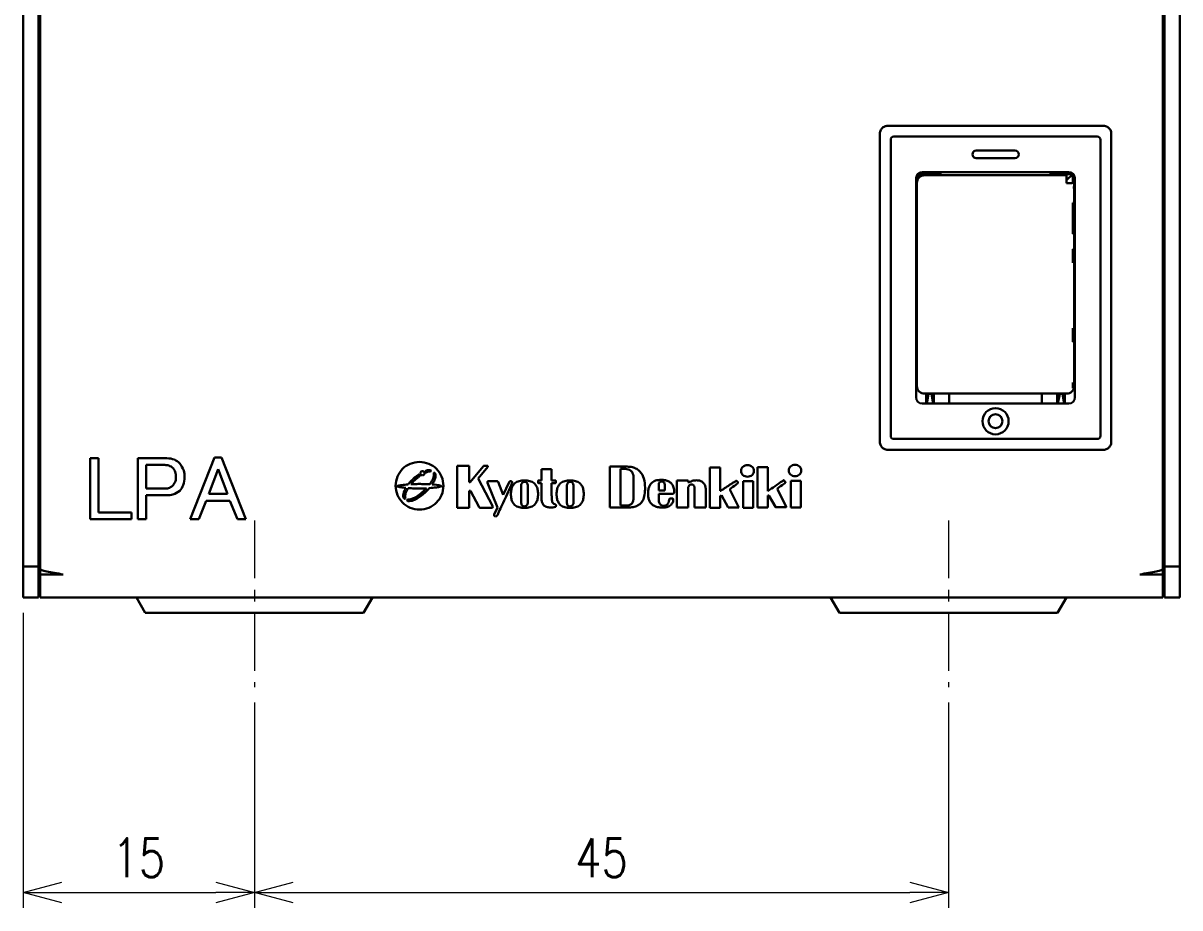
# Model space of a CAD drawing. Header units: millimetres. Extents: x 78 to 550, y 57 to 182.
# Drawn here: x 78 to 153, y 63.8 to 121.1 of the extents above; entities that cross this region are included whole.
import ezdxf

# ---------------------------------------------------------------- set-up
doc = ezdxf.new("R2010")
doc.units = ezdxf.units.MM
doc.linetypes.add('CENTER', pattern=[2, 1.25, -0.25, 0.25, -0.25])
doc.layers.get('0').update_dxf_attribs({"lineweight": 30})
doc.layers.get('Defpoints').update_dxf_attribs({"lineweight": 9})
doc.layers.add('2KD_寸法１', color=7, linetype='Continuous', lineweight=15)
doc.layers.add('2KD_寸法１ @ 1', color=7, linetype='Continuous', lineweight=15)
doc.styles.get("Standard").update_dxf_attribs({"font": 'simplex.shx', "width": 0.8, "bigfont": 'extfont.shx'})
doc.dimstyles.new('KD-STD', dxfattribs={"dimscale": 0, "dimtxt": 2.5, "dimasz": 2.5, "dimexe": 1, "dimexo": 1, "dimgap": 1, "dimtad": 1, "dimdsep": 46, "dimtxsty": 'Standard', "dimblk": 'OPEN30', "dimcen": 0, "dimadec": 0, "dimazin": 0, "dimtfac": 1, "dimtmove": 0, "dimatfit": 3, "dimldrblk": 'OPEN30', "dimfxl": 1, "dimtolj": 1, "dimtzin": 0, "dimlwd": 15, "dimlwe": 15, "dimarcsym": 0})

# ---------------------------------------------------------------- blocks, each defined once
blk = doc.blocks.new('_Open30')
at = {"lineweight": -2}
for p, q in [((-1, 0.268), (0, 0)), ((0, 0), (-1, -0.268)), ((0, 0), (-1, 0))]:
    blk.add_line(p, q, dxfattribs=at)
blk = doc.blocks.new('*D58')
at = {"layer": '2KD_寸法１', "color": 0, "lineweight": 15}
for p, q in [((77.971, 82.871), (77.971, 63.75)), ((92.971, 77.067), (92.971, 63.75)), ((80.471, 64.75), (90.471, 64.75))]:
    blk.add_line(p, q, dxfattribs=at)
at = {"layer": 'Defpoints', "color": 0}
for p in [(77.971, 83.871), (92.971, 78.067), (92.971, 64.75)]:
    blk.add_point(p, dxfattribs=at)
at = {"layer": '2KD_寸法１', "color": 0, "lineweight": 15, "xscale": 2.5, "yscale": 2.5, "zscale": 2.5, "rotation": 180}
blk.add_blockref('_Open30', (77.971, 64.75), dxfattribs=at)
at = {"layer": '2KD_寸法１', "color": 0, "lineweight": 15, "xscale": 2.5, "yscale": 2.5, "zscale": 2.5}
blk.add_blockref('_Open30', (92.971, 64.75), dxfattribs=at)
at = {"layer": '2KD_寸法１', "color": 0, "insert": (85.471, 67), "char_height": 2.5, "attachment_point": 5}
blk.add_mtext('\\A1;15', dxfattribs=at)
blk = doc.blocks.new('*D59')
at = {"layer": '2KD_寸法１', "color": 0, "lineweight": 15}
for p, q in [((92.971, 77.067), (92.971, 63.75)), ((137.971, 77.067), (137.971, 63.75)), ((95.471, 64.75), (135.471, 64.75))]:
    blk.add_line(p, q, dxfattribs=at)
at = {"layer": 'Defpoints', "color": 0}
for p in [(92.971, 78.067), (137.971, 78.067), (137.971, 64.75)]:
    blk.add_point(p, dxfattribs=at)
at = {"layer": '2KD_寸法１', "color": 0, "lineweight": 15, "xscale": 2.5, "yscale": 2.5, "zscale": 2.5, "rotation": 180}
blk.add_blockref('_Open30', (92.971, 64.75), dxfattribs=at)
at = {"layer": '2KD_寸法１', "color": 0, "lineweight": 15, "xscale": 2.5, "yscale": 2.5, "zscale": 2.5}
blk.add_blockref('_Open30', (137.971, 64.75), dxfattribs=at)
at = {"layer": '2KD_寸法１', "color": 0, "insert": (115.471, 67), "char_height": 2.5, "attachment_point": 5}
blk.add_mtext('\\A1;45', dxfattribs=at)
blk = doc.blocks.new('A$C3B9A487B')
for p, q in [((-37.5, 2), (-37.5, 71)), ((-36.5, 2), (-36.5, 71)), ((-36.4, 70.8), (-36.4, 1.854)), ((36.4, 1.854), (36.4, 70.8)), ((36.5, 71), (36.5, 2)), ((37.5, 71), (37.5, 2)), ((36.422, 36.147), (36.4, 36.147)), ((36.4, 33.853), (36.422, 33.853)), ((18.05, 10.075), (18.05, 30.075)), ((18.55, 30.575), (32.55, 30.575)), ((33.05, 30.075), (33.05, 10.075)), ((18.75, 29.663), (18.75, 10.487)), ((32.138, 29.875), (18.962, 29.875)), ((32.35, 10.487), (32.35, 29.663)), ((24.3, 28.975), (26.8, 28.975)), ((26.8, 28.475), (24.3, 28.475)), ((20.4, 12.975), (20.4, 27.175)), ((22.05, 27.45), (20.55, 27.45)), ((20.55, 27.45), (20.695, 27.305)), ((20.55, 27.45), (20.55, 27.176)), ((20.8, 27.575), (30.3, 27.575)), ((30.149, 27.376), (20.949, 27.374)), ((22.05, 27.45), (21.975, 27.375)), ((22.05, 27.375), (22.05, 27.45)), ((29.05, 27.45), (29.05, 27.376)), ((29.05, 27.45), (29.124, 27.376)), ((30.55, 27.45), (29.05, 27.45)), ((30.55, 27.45), (30.149, 27.049)), ((30.55, 26.864), (30.55, 27.45)), ((30.7, 27.175), (30.7, 12.975)), ((20.449, 26.575), (20.4, 26.575)), ((30.7, 26.575), (30.55, 26.575)), ((-36.4, 25.625), (-36.5, 25.336)), ((20.4, 25.575), (20.449, 25.575)), ((30.55, 23.575), (30.55, 25.575)), ((30.55, 25.575), (30.7, 25.575)), ((20.449, 23.575), (20.4, 23.575)), ((30.7, 23.575), (30.55, 23.575)), ((20.4, 22.575), (20.45, 22.575)), ((30.55, 21.7), (30.55, 22.575)), ((30.55, 22.575), (30.7, 22.575)), ((20.45, 21.175), (20.4, 21.175)), ((30.7, 21.175), (30.65, 21.175)), ((20.4, 18.975), (20.45, 18.975)), ((30.65, 18.975), (30.7, 18.975)), ((30.55, 16.575), (30.55, 17.45)), ((20.451, 16.575), (20.4, 16.575)), ((30.7, 16.575), (30.55, 16.575)), ((20.4, 15.575), (20.451, 15.575)), ((20.451, 14.185), (20.451, 15.696)), ((30.651, 14.187), (30.651, 15.697)), ((30.651, 15.575), (30.7, 15.575)), ((-36.5, 14.5), (-36.4, 14.5)), ((-36.5, 14.37), (-36.4, 14.26)), ((20.466, 13.575), (20.4, 13.575)), ((20.451, 13.69), (20.451, 14.185)), ((30.55, 13.575), (30.55, 13.939)), ((30.7, 13.575), (30.635, 13.575)), ((30.651, 13.692), (30.651, 14.187)), ((20.951, 13.22), (30.151, 13.222)), ((21.05, 12.575), (21.05, 13.22)), ((21.098, 12.575), (21.209, 13.2)), ((21.209, 13.22), (21.209, 13.2)), ((21.209, 13.2), (21.391, 13.2)), ((21.391, 13.2), (21.391, 13.221)), ((21.391, 13.2), (21.502, 12.575)), ((21.55, 13.221), (21.55, 12.575)), ((22.55, 12.575), (22.55, 13.221)), ((28.55, 13.222), (28.55, 12.575)), ((29.55, 12.575), (29.55, 13.222)), ((29.598, 12.575), (29.709, 13.2)), ((29.709, 13.222), (29.709, 13.2)), ((29.709, 13.2), (29.891, 13.2)), ((29.891, 13.2), (29.891, 13.222)), ((29.891, 13.2), (30.002, 12.575)), ((30.05, 13.222), (30.05, 12.575)), ((30.3, 12.575), (20.8, 12.575)), ((18.962, 10.275), (32.138, 10.275)), ((-33.152, 5.071), (-33.152, 9.031)), ((-33.152, 9.031), (-32.604, 9.031)), ((-32.604, 9.031), (-32.604, 5.51)), ((-30.06, 9.031), (-28.191, 9.031)), ((-30.06, 5.07), (-30.06, 9.031)), ((-26.666, 5.07), (-25.091, 9.077)), ((-25.091, 9.077), (-24.628, 9.077)), ((-24.628, 9.077), (-23.053, 5.07)), ((32.55, 9.575), (18.55, 9.575)), ((-28.307, 8.592), (-29.512, 8.592)), ((-29.512, 8.592), (-29.512, 7.062)), ((-24.86, 8.313), (-25.462, 6.714)), ((-24.257, 6.714), (-24.86, 8.313)), ((-9.359, 8.534), (-9.359, 5.821)), ((-8.584, 8.534), (-9.359, 8.534)), ((-8.584, 7.476), (-8.584, 8.534)), ((-7.673, 8.501), (-8.51, 7.476)), ((-8.003, 7.708), (-7.373, 8.479)), ((-7.373, 8.534), (-7.604, 8.534)), ((-7.373, 8.479), (-7.373, 8.534)), ((-3.89, 8.319), (-3.89, 7.592)), ((-3.233, 8.319), (-3.89, 8.319)), ((-3.233, 7.592), (-3.233, 8.319)), ((0.543, 8.485), (0.543, 5.833)), ((1.657, 8.485), (0.543, 8.485)), ((1.442, 8.344), (1.231, 8.344)), ((1.231, 8.344), (1.231, 5.965)), ((7.032, 8.423), (7.032, 5.821)), ((7.692, 8.423), (7.032, 8.423)), ((7.692, 6.922), (7.692, 8.423)), ((10.114, 8.437), (10.114, 5.835)), ((10.775, 8.437), (10.114, 8.437)), ((10.775, 6.891), (10.775, 8.437)), ((-11.097, 8.169), (-11.088, 8.169)), ((-11.088, 8.169), (-11.081, 8.175)), ((-10.879, 8.042), (-10.881, 8.035)), ((-10.881, 8.035), (-10.879, 8.029)), ((-7.053, 5.892), (-8.003, 7.708)), ((-6.767, 7.532), (-7.353, 7.532)), ((-4.116, 7.552), (-4.116, 7.459)), ((-3.89, 7.592), (-4.076, 7.592)), ((-2.998, 7.592), (-3.233, 7.592)), ((-2.958, 7.459), (-2.958, 7.552)), ((2.067, 6.362), (2.067, 7.869)), ((4.891, 7.582), (4.891, 5.824)), ((5.622, 7.582), (4.891, 7.582)), ((5.622, 7.481), (5.622, 7.582)), ((9.177, 7.543), (9.177, 5.821)), ((9.839, 7.543), (9.177, 7.543)), ((9.839, 5.821), (9.839, 7.543)), ((12.273, 7.556), (12.273, 5.843)), ((12.915, 7.556), (12.273, 7.556)), ((12.915, 5.843), (12.915, 7.556)), ((-29.512, 7.062), (-28.307, 7.062)), ((-8.51, 7.476), (-8.584, 7.476)), ((-8.584, 6.916), (-8.494, 6.916)), ((-8.584, 5.821), (-8.584, 6.916)), ((-8.494, 6.916), (-7.94, 5.865)), ((-7.387, 7.491), (-7.387, 7.423)), ((-7.387, 7.423), (-6.746, 5.842)), ((-6.368, 6.653), (-6.707, 7.492)), ((-5.984, 7.473), (-6.368, 6.653)), ((-5.202, 7.29), (-5.202, 6.111)), ((-4.783, 6.111), (-4.783, 7.29)), ((-4.076, 7.419), (-3.89, 7.419)), ((-3.89, 7.419), (-3.89, 6.435)), ((-3.233, 7.419), (-2.998, 7.419)), ((-3.233, 6.622), (-3.233, 7.419)), ((-2.24, 7.29), (-2.24, 6.111)), ((-1.821, 6.111), (-1.821, 7.29)), ((3.716, 7.334), (3.716, 6.934)), ((3.716, 6.934), (4.1, 6.934)), ((4.1, 6.934), (4.1, 7.334)), ((5.667, 7.45), (5.622, 7.481)), ((5.622, 5.824), (5.622, 7.124)), ((6.023, 7.16), (6.023, 5.824)), ((6.755, 5.824), (6.755, 7.062)), ((7.742, 6.922), (7.692, 6.922)), ((8.339, 6.965), (8.339, 7.042)), ((8.906, 5.833), (8.339, 6.965)), ((11.407, 7.005), (11.426, 7.076)), ((11.97, 5.906), (11.407, 7.005)), ((-28.191, 6.623), (-29.512, 6.623)), ((-29.512, 6.623), (-29.512, 5.07)), ((-25.624, 6.276), (-26.111, 5.07)), ((-24.095, 6.276), (-25.624, 6.276)), ((-25.462, 6.714), (-24.257, 6.714)), ((-23.609, 5.07), (-24.095, 6.276)), ((-12.712, 6.438), (-12.716, 6.448)), ((-12.715, 6.429), (-12.712, 6.438)), ((-12.559, 6.253), (-12.554, 6.249)), ((-12.554, 6.249), (-12.548, 6.249)), ((3.716, 6.715), (4.627, 6.715)), ((3.716, 6.281), (3.716, 6.715)), ((7.692, 6.573), (7.771, 6.63)), ((7.692, 5.821), (7.692, 6.573)), ((7.771, 6.63), (8.205, 5.833)), ((10.775, 5.835), (10.775, 6.612)), ((10.775, 6.612), (10.86, 6.61)), ((10.86, 6.61), (11.275, 5.869)), ((-32.604, 5.51), (-30.473, 5.51)), ((-30.473, 5.51), (-30.473, 5.071)), ((-9.359, 5.821), (-8.584, 5.821)), ((-7.861, 5.813), (-7.057, 5.813)), ((-7.057, 5.813), (-7.053, 5.892)), ((-6.746, 5.842), (-6.959, 5.387)), ((0.543, 5.833), (1.697, 5.833)), ((1.231, 5.965), (1.671, 5.965)), ((4.891, 5.824), (5.622, 5.824)), ((6.023, 5.824), (6.755, 5.824)), ((7.032, 5.821), (7.692, 5.821)), ((8.205, 5.833), (8.906, 5.833)), ((9.177, 5.821), (9.839, 5.821)), ((10.114, 5.835), (10.775, 5.835)), ((11.966, 5.862), (11.97, 5.906)), ((12.273, 5.843), (12.915, 5.843)), ((-30.473, 5.071), (-33.152, 5.071)), ((-29.512, 5.07), (-30.06, 5.07)), ((-26.111, 5.07), (-26.666, 5.07)), ((-23.053, 5.07), (-23.609, 5.07)), ((-37.5, 2), (-36.5, 2)), ((-37.5, 0), (-37.5, 2)), ((-36.5, 2), (-36.5, 0)), ((-36.4, 1.854), (-36.4, 1.5)), ((-36.4, 1.5), (-36.4, 0)), ((-36.4, 1.5), (-34.9, 1.5)), ((36.4, 1.5), (34.9, 1.5)), ((36.4, 1.5), (36.4, 1.854)), ((36.4, 1.5), (36.4, 0)), ((36.5, 2), (37.5, 2)), ((36.5, 0), (36.5, 2)), ((37.5, 2), (37.5, 0)), ((-36.5, 0), (-37.5, 0)), ((-34.9, 0), (-36.4, 0)), ((34.9, 0), (-34.9, 0)), ((-30.155, 0), (-29.577, -1)), ((-15.423, -1), (-14.845, 0)), ((14.845, 0), (15.423, -1)), ((29.577, -1), (30.155, 0)), ((36.4, 0), (34.9, 0)), ((37.5, 0), (36.5, 0)), ((-15.423, -1), (-29.577, -1)), ((29.577, -1), (15.423, -1))]:
    blk.add_line(p, q)
at = {"flags": 128}
blk.add_lwpolyline([(30.149, 26.856), (30.149, 26.957), (30.149, 27.054), (30.149, 27.143), (30.149, 27.222), (30.149, 27.288), (30.149, 27.336), (30.149, 27.366), (30.149, 27.376)], dxfattribs=at)
for radius in [0.85, 0.45]:
    blk.add_circle((25.55, 11.425), radius)
for centre, radius, start, end in [((36.422, 36.447), 0.3, 270, 285.1567), ((36.422, 33.553), 0.3, 74.8433, 90), ((18.55, 30.075), 0.5, 152.4576, 180), ((18.55, 30.075), 0.5, 90, 117.5424), ((32.55, 30.075), 0.5, 62.4576, 90), ((32.55, 30.075), 0.5, 0, 27.5424), ((24.3, 28.725), 0.25, 90, 270), ((26.8, 28.725), 0.25, 270, 90), ((20.8, 27.175), 0.4, 90, 180), ((20.949, 26.874), 0.5, 90.0102, 180.0102), ((30.3, 27.175), 0.4, 0, 90), ((30.273, 30.038), 3.184, 267.76331, 276.77728), ((20.936, 13.706), 0.485, 181.87271, 271.75905), ((30.166, 13.707), 0.485, 268.26111, 358.14774), ((20.8, 12.975), 0.4, 180, 270), ((30.3, 12.975), 0.4, 270, 0), ((18.55, 10.075), 0.5, 180, 207.5424), ((32.55, 10.075), 0.5, 332.4576, 0), ((18.55, 10.075), 0.5, 242.4576, 270), ((32.55, 10.075), 0.5, 270, 297.5424)]:
    blk.add_arc(centre, radius, start, end)
for centre, major_axis, start_param, end_param in [((19.174, 29.451), (0.367, -0.367), 2.617994, 3.665191), ((31.926, 29.451), (-0.367, -0.367), 2.617994, 3.665191), ((19.174, 10.699), (-0.367, -0.367), 5.759587, 6.806784), ((31.926, 10.699), (0.367, -0.367), 5.759587, 6.806784)]:
    blk.add_ellipse(centre, major_axis=major_axis, ratio=0.57735, start_param=start_param, end_param=end_param)
for points, knots in [([(18.107, 30.306), (18.123, 30.334), (18.155, 30.388), (18.231, 30.466), (18.288, 30.5), (18.319, 30.518)], [0, 0, 0, 0, 0.321898, 0.643755, 1, 1, 1, 1]), ([(32.781, 30.518), (32.809, 30.502), (32.863, 30.47), (32.941, 30.394), (32.975, 30.337), (32.993, 30.306)], [0, 0, 0, 0, 0.321896, 0.643759, 1, 1, 1, 1]), ([(20.451, 15.696), (20.451, 16.541), (20.45, 18.243), (20.45, 21.041), (20.449, 23.939), (20.449, 25.9), (20.449, 26.874)], [0, 0, 0, 0, 0.248576, 0.5, 0.751424, 1, 1, 1, 1]), ([(30.651, 15.697), (30.651, 16.543), (30.65, 18.245), (30.65, 21.043), (30.649, 23.941), (30.649, 25.901), (30.649, 26.876)], [0, 0, 0, 0, 0.248576, 0.5, 0.751424, 1, 1, 1, 1]), ([(18.319, 9.632), (18.291, 9.648), (18.237, 9.68), (18.159, 9.756), (18.125, 9.813), (18.107, 9.844)], [0, 0, 0, 0, 0.321904, 0.643758, 1, 1, 1, 1]), ([(32.993, 9.844), (32.977, 9.816), (32.945, 9.762), (32.869, 9.684), (32.812, 9.65), (32.781, 9.632)], [0, 0, 0, 0, 0.321896, 0.643756, 1, 1, 1, 1]), ([(-28.191, 9.031), (-28.016, 9.017), (-27.704, 8.991), (-27.463, 8.793), (-27.357, 8.707)], [0, 0, 0, 0, 0.559686, 1, 1, 1, 1]), ([(-27.774, 8.382), (-27.862, 8.451), (-28.02, 8.575), (-28.219, 8.587), (-28.307, 8.592)], [0, 0, 0, 0, 0.55877, 1, 1, 1, 1]), ([(-27.589, 7.803), (-27.593, 7.922), (-27.599, 8.134), (-27.721, 8.307), (-27.774, 8.382)], [0, 0, 0, 0, 0.56129, 1, 1, 1, 1]), ([(-27.357, 8.707), (-27.248, 8.555), (-27.052, 8.283), (-27.039, 7.95), (-27.033, 7.803)], [0, 0, 0, 0, 0.557985, 1, 1, 1, 1]), ([(-11.799, 8.792), (-12.005, 8.768), (-12.411, 8.721), (-12.922, 8.362), (-13.266, 7.855), (-13.389, 7.242), (-13.267, 6.629), (-12.922, 6.122), (-12.411, 5.764), (-12.005, 5.717), (-11.799, 5.693)], [0, 0, 0, 0, 0.127209, 0.250008, 0.37281, 0.500023, 0.627226, 0.750008, 0.872793, 1, 1, 1, 1]), ([(-11.799, 5.693), (-11.592, 5.717), (-11.187, 5.764), (-10.676, 6.122), (-10.331, 6.629), (-10.208, 7.242), (-10.331, 7.855), (-10.676, 8.362), (-11.186, 8.721), (-11.592, 8.768), (-11.799, 8.792)], [0, 0, 0, 0, 0.127182, 0.249966, 0.372758, 0.499977, 0.627205, 0.750019, 0.872815, 1, 1, 1, 1]), ([(-11.059, 8.224), (-11.06, 8.226), (-11.062, 8.231), (-11.069, 8.238), (-11.08, 8.245), (-11.097, 8.253), (-11.133, 8.263), (-11.195, 8.266), (-11.246, 8.256), (-11.276, 8.25)], [0, 0, 0, 0, 0.031433, 0.069908, 0.116701, 0.203876, 0.313005, 0.602554, 1, 1, 1, 1]), ([(-7.604, 8.534), (-7.612, 8.533), (-7.626, 8.532), (-7.651, 8.523), (-7.664, 8.509), (-7.673, 8.501)], [0, 0, 0, 0, 0.284264, 0.555923, 1, 1, 1, 1]), ([(2.067, 7.869), (2.066, 7.893), (2.064, 7.946), (2.042, 8.03), (1.998, 8.119), (1.923, 8.208), (1.805, 8.283), (1.64, 8.336), (1.513, 8.341), (1.442, 8.344)], [0, 0, 0, 0, 0.081533, 0.17995, 0.291547, 0.417126, 0.570631, 0.759534, 1, 1, 1, 1]), ([(2.825, 7.12), (2.814, 7.317), (2.794, 7.69), (2.573, 8.122), (2.282, 8.353), (1.991, 8.467), (1.774, 8.479), (1.657, 8.485)], [0, 0, 0, 0, 0.288841, 0.547505, 0.682313, 0.828999, 1, 1, 1, 1]), ([(9.881, 8.206), (9.874, 8.257), (9.861, 8.358), (9.764, 8.483), (9.629, 8.566), (9.467, 8.595), (9.305, 8.566), (9.169, 8.483), (9.072, 8.358), (9.059, 8.257), (9.052, 8.206)], [0, 0, 0, 0, 0.121975, 0.242786, 0.367677, 0.500057, 0.632206, 0.75712, 0.878008, 1, 1, 1, 1]), ([(12.95, 8.231), (12.944, 8.281), (12.931, 8.38), (12.836, 8.503), (12.703, 8.584), (12.544, 8.613), (12.386, 8.584), (12.253, 8.503), (12.158, 8.38), (12.146, 8.281), (12.139, 8.231)], [0, 0, 0, 0, 0.122085, 0.243039, 0.367967, 0.500194, 0.632333, 0.757096, 0.877934, 1, 1, 1, 1]), ([(-27.797, 7.247), (-27.728, 7.34), (-27.604, 7.506), (-27.594, 7.712), (-27.589, 7.803)], [0, 0, 0, 0, 0.558387, 1, 1, 1, 1]), ([(-27.033, 7.803), (-27.041, 7.621), (-27.056, 7.296), (-27.249, 7.037), (-27.334, 6.923)], [0, 0, 0, 0, 0.560734, 1, 1, 1, 1]), ([(-12.242, 7.657), (-12.302, 7.597), (-12.407, 7.492), (-12.5, 7.376), (-12.539, 7.327)], [0, 0, 0, 0, 0.577014, 1, 1, 1, 1]), ([(-12.355, 7.34), (-12.315, 7.388), (-12.242, 7.475), (-12.161, 7.554), (-12.125, 7.59)], [0, 0, 0, 0, 0.549236, 1, 1, 1, 1]), ([(-11.851, 7.974), (-11.927, 7.92), (-12.064, 7.822), (-12.187, 7.708), (-12.242, 7.657)], [0, 0, 0, 0, 0.556976, 1, 1, 1, 1]), ([(-12.125, 7.59), (-12.062, 7.648), (-11.953, 7.749), (-11.832, 7.838), (-11.779, 7.876)], [0, 0, 0, 0, 0.565356, 1, 1, 1, 1]), ([(-11.769, 7.95), (-11.773, 7.955), (-11.78, 7.965), (-11.799, 7.972), (-11.819, 7.977), (-11.835, 7.978), (-11.846, 7.976), (-11.85, 7.975), (-11.851, 7.974)], [0, 0, 0, 0, 0.198437, 0.41287, 0.632452, 0.881375, 0.951653, 1, 1, 1, 1]), ([(-11.779, 7.876), (-11.779, 7.877), (-11.778, 7.878), (-11.776, 7.88), (-11.774, 7.885), (-11.77, 7.897), (-11.767, 7.915), (-11.766, 7.932), (-11.767, 7.944), (-11.768, 7.948), (-11.769, 7.95)], [0, 0, 0, 0, 0.027905, 0.064464, 0.109614, 0.244228, 0.54218, 0.833359, 0.926149, 1, 1, 1, 1]), ([(-11.609, 8.193), (-11.627, 8.191), (-11.664, 8.187), (-11.709, 8.155), (-11.74, 8.11), (-11.751, 8.055), (-11.74, 8), (-11.709, 7.955), (-11.664, 7.923), (-11.627, 7.919), (-11.609, 7.917)], [0, 0, 0, 0, 0.126756, 0.249704, 0.372795, 0.500127, 0.626968, 0.750108, 0.873211, 1, 1, 1, 1]), ([(-11.609, 7.917), (-11.591, 7.919), (-11.554, 7.923), (-11.509, 7.955), (-11.478, 8), (-11.467, 8.055), (-11.478, 8.11), (-11.509, 8.155), (-11.554, 8.187), (-11.591, 8.191), (-11.609, 8.193)], [0, 0, 0, 0, 0.127921, 0.250828, 0.373405, 0.499873, 0.626832, 0.749358, 0.872112, 1, 1, 1, 1]), ([(-11.411, 8.206), (-11.415, 8.196), (-11.421, 8.18), (-11.425, 8.159), (-11.423, 8.148), (-11.422, 8.143)], [0, 0, 0, 0, 0.513735, 0.764194, 1, 1, 1, 1]), ([(-11.422, 8.143), (-11.42, 8.138), (-11.414, 8.128), (-11.391, 8.116), (-11.373, 8.109), (-11.36, 8.104)], [0, 0, 0, 0, 0.213953, 0.470489, 1, 1, 1, 1]), ([(-11.276, 8.25), (-11.311, 8.244), (-11.35, 8.237), (-11.39, 8.213), (-11.403, 8.209), (-11.411, 8.206)], [0, 0, 0, 0, 0.726629, 0.819729, 1, 1, 1, 1]), ([(-11.36, 8.104), (-11.308, 8.125), (-11.223, 8.16), (-11.132, 8.167), (-11.097, 8.169)], [0, 0, 0, 0, 0.612375, 1, 1, 1, 1]), ([(-10.872, 7.956), (-10.877, 7.906), (-10.89, 7.795), (-10.979, 7.582), (-11.076, 7.433), (-11.141, 7.336)], [0, 0, 0, 0, 0.219461, 0.488411, 1, 1, 1, 1]), ([(-11.081, 8.175), (-11.077, 8.179), (-11.068, 8.187), (-11.06, 8.2), (-11.057, 8.213), (-11.059, 8.22), (-11.059, 8.224)], [0, 0, 0, 0, 0.331278, 0.606151, 0.802435, 1, 1, 1, 1]), ([(-10.987, 7.324), (-10.94, 7.397), (-10.86, 7.52), (-10.808, 7.657), (-10.787, 7.712)], [0, 0, 0, 0, 0.593075, 1, 1, 1, 1]), ([(-10.844, 8.084), (-10.849, 8.083), (-10.858, 8.08), (-10.871, 8.065), (-10.876, 8.051), (-10.879, 8.042)], [0, 0, 0, 0, 0.244482, 0.502841, 1, 1, 1, 1]), ([(-10.879, 8.029), (-10.877, 8.016), (-10.872, 7.992), (-10.872, 7.967), (-10.872, 7.956)], [0, 0, 0, 0, 0.541853, 1, 1, 1, 1]), ([(-10.805, 8.072), (-10.81, 8.076), (-10.817, 8.082), (-10.829, 8.085), (-10.838, 8.086), (-10.842, 8.085), (-10.844, 8.084)], [0, 0, 0, 0, 0.382871, 0.674311, 0.856373, 1, 1, 1, 1]), ([(-10.787, 7.712), (-10.776, 7.764), (-10.757, 7.853), (-10.76, 7.959), (-10.775, 8.02), (-10.788, 8.051), (-10.8, 8.066), (-10.805, 8.072)], [0, 0, 0, 0, 0.428616, 0.729716, 0.845012, 0.934424, 1, 1, 1, 1]), ([(-7.353, 7.532), (-7.356, 7.532), (-7.363, 7.531), (-7.372, 7.525), (-7.379, 7.517), (-7.385, 7.505), (-7.386, 7.495), (-7.387, 7.491)], [0, 0, 0, 0, 0.168012, 0.341912, 0.526463, 0.757002, 1, 1, 1, 1]), ([(-6.707, 7.492), (-6.711, 7.499), (-6.717, 7.512), (-6.733, 7.525), (-6.75, 7.531), (-6.761, 7.532), (-6.767, 7.532)], [0, 0, 0, 0, 0.296345, 0.562641, 0.772505, 1, 1, 1, 1]), ([(-5.862, 7.532), (-5.874, 7.534), (-5.895, 7.536), (-5.925, 7.533), (-5.951, 7.522), (-5.973, 7.502), (-5.981, 7.483), (-5.984, 7.473)], [0, 0, 0, 0, 0.228632, 0.423198, 0.594652, 0.788178, 1, 1, 1, 1]), ([(-4.993, 7.592), (-5.108, 7.586), (-5.329, 7.575), (-5.603, 7.443), (-5.77, 7.238), (-5.858, 6.991), (-5.882, 6.701), (-5.858, 6.411), (-5.77, 6.164), (-5.603, 5.959), (-5.329, 5.826), (-5.108, 5.816), (-4.993, 5.81)], [0, 0, 0, 0, 0.120335, 0.229996, 0.305281, 0.39214, 0.500001, 0.60786, 0.69472, 0.770004, 0.879665, 1, 1, 1, 1]), ([(-5.808, 7.382), (-5.803, 7.395), (-5.793, 7.423), (-5.789, 7.461), (-5.796, 7.491), (-5.81, 7.511), (-5.833, 7.526), (-5.852, 7.53), (-5.862, 7.532)], [0, 0, 0, 0, 0.222683, 0.462983, 0.579452, 0.697782, 0.831718, 1, 1, 1, 1]), ([(-4.993, 5.81), (-4.877, 5.816), (-4.656, 5.826), (-4.383, 5.958), (-4.215, 6.164), (-4.127, 6.411), (-4.104, 6.701), (-4.127, 6.991), (-4.215, 7.238), (-4.383, 7.443), (-4.656, 7.575), (-4.877, 7.586), (-4.993, 7.592)], [0, 0, 0, 0, 0.120423, 0.230063, 0.305315, 0.392153, 0.499999, 0.607847, 0.694684, 0.769937, 0.879577, 1, 1, 1, 1]), ([(-4.076, 7.592), (-4.082, 7.591), (-4.094, 7.59), (-4.107, 7.579), (-4.114, 7.566), (-4.115, 7.557), (-4.116, 7.552)], [0, 0, 0, 0, 0.283609, 0.557955, 0.775116, 1, 1, 1, 1]), ([(-2.958, 7.552), (-2.959, 7.558), (-2.961, 7.57), (-2.971, 7.583), (-2.984, 7.591), (-2.994, 7.592), (-2.998, 7.592)], [0, 0, 0, 0, 0.283634, 0.557958, 0.775132, 1, 1, 1, 1]), ([(-2.031, 7.592), (-2.146, 7.586), (-2.367, 7.575), (-2.64, 7.443), (-2.808, 7.238), (-2.896, 6.991), (-2.919, 6.701), (-2.896, 6.411), (-2.808, 6.164), (-2.64, 5.959), (-2.367, 5.826), (-2.146, 5.816), (-2.031, 5.81)], [0, 0, 0, 0, 0.120337, 0.229961, 0.305234, 0.392106, 0.500001, 0.607893, 0.694767, 0.770039, 0.879663, 1, 1, 1, 1]), ([(-2.031, 5.81), (-1.915, 5.816), (-1.694, 5.826), (-1.421, 5.958), (-1.253, 6.164), (-1.165, 6.411), (-1.142, 6.701), (-1.165, 6.991), (-1.253, 7.238), (-1.421, 7.443), (-1.694, 7.575), (-1.915, 7.586), (-2.031, 7.592)], [0, 0, 0, 0, 0.120423, 0.230063, 0.305315, 0.392153, 0.499999, 0.607847, 0.694684, 0.769937, 0.879577, 1, 1, 1, 1]), ([(3.875, 7.626), (3.749, 7.619), (3.508, 7.606), (3.234, 7.436), (3.097, 7.216), (3.029, 6.99), (3.022, 6.82), (3.018, 6.727)], [0, 0, 0, 0, 0.263135, 0.505394, 0.64324, 0.803988, 1, 1, 1, 1]), ([(3.909, 7.527), (3.88, 7.523), (3.823, 7.516), (3.761, 7.464), (3.723, 7.401), (3.719, 7.357), (3.716, 7.334)], [0, 0, 0, 0, 0.283738, 0.558421, 0.775695, 1, 1, 1, 1]), ([(4.717, 6.943), (4.7, 7.03), (4.669, 7.192), (4.544, 7.394), (4.365, 7.535), (4.135, 7.615), (3.964, 7.622), (3.875, 7.626)], [0, 0, 0, 0, 0.221216, 0.405727, 0.575445, 0.779399, 1, 1, 1, 1]), ([(4.1, 7.334), (4.096, 7.363), (4.089, 7.419), (4.038, 7.482), (3.975, 7.52), (3.931, 7.524), (3.909, 7.527)], [0, 0, 0, 0, 0.283579, 0.558518, 0.775776, 1, 1, 1, 1]), ([(5.944, 7.573), (5.899, 7.559), (5.801, 7.529), (5.713, 7.477), (5.667, 7.45)], [0, 0, 0, 0, 0.469186, 1, 1, 1, 1]), ([(6.169, 7.595), (6.124, 7.594), (6.048, 7.592), (5.974, 7.578), (5.944, 7.573)], [0, 0, 0, 0, 0.5969, 1, 1, 1, 1]), ([(6.755, 7.062), (6.746, 7.134), (6.728, 7.283), (6.593, 7.462), (6.397, 7.577), (6.249, 7.589), (6.169, 7.595)], [0, 0, 0, 0, 0.242816, 0.502418, 0.729408, 1, 1, 1, 1]), ([(8.706, 7.548), (8.701, 7.545), (8.689, 7.538), (8.654, 7.515), (8.553, 7.451), (8.244, 7.25), (7.958, 7.063), (7.742, 6.922)], [0, 0, 0, 0, 0.014035, 0.037962, 0.108927, 0.325708, 1, 1, 1, 1]), ([(8.797, 7.529), (8.788, 7.536), (8.772, 7.548), (8.746, 7.556), (8.723, 7.555), (8.712, 7.55), (8.706, 7.548)], [0, 0, 0, 0, 0.339344, 0.616847, 0.811443, 1, 1, 1, 1]), ([(8.82, 7.392), (8.825, 7.397), (8.835, 7.406), (8.845, 7.422), (8.85, 7.44), (8.848, 7.46), (8.84, 7.483), (8.822, 7.507), (8.806, 7.521), (8.797, 7.529)], [0, 0, 0, 0, 0.128972, 0.242343, 0.347898, 0.454085, 0.608731, 0.788844, 1, 1, 1, 1]), ([(9.052, 8.206), (9.059, 8.156), (9.072, 8.054), (9.169, 7.93), (9.305, 7.846), (9.467, 7.817), (9.629, 7.846), (9.764, 7.93), (9.861, 8.054), (9.874, 8.156), (9.881, 8.206)], [0, 0, 0, 0, 0.122188, 0.24306, 0.36788, 0.499943, 0.632236, 0.757035, 0.877829, 1, 1, 1, 1]), ([(11.797, 7.594), (11.791, 7.59), (11.769, 7.575), (11.428, 7.34), (11.093, 7.11), (10.775, 6.891)], [0, 0, 0, 0, 0.017678, 0.066019, 1, 1, 1, 1]), ([(11.829, 7.59), (11.825, 7.591), (11.819, 7.594), (11.81, 7.596), (11.803, 7.596), (11.799, 7.595), (11.797, 7.594)], [0, 0, 0, 0, 0.361796, 0.652082, 0.838478, 1, 1, 1, 1]), ([(11.915, 7.49), (11.905, 7.502), (11.877, 7.535), (11.848, 7.568), (11.829, 7.59)], [0, 0, 0, 0, 0.354375, 1, 1, 1, 1]), ([(12.139, 8.231), (12.146, 8.181), (12.158, 8.082), (12.253, 7.96), (12.386, 7.878), (12.544, 7.849), (12.703, 7.878), (12.836, 7.959), (12.931, 8.082), (12.944, 8.181), (12.95, 8.231)], [0, 0, 0, 0, 0.12222, 0.243052, 0.367744, 0.499806, 0.631956, 0.756813, 0.877761, 1, 1, 1, 1]), ([(-28.307, 7.062), (-28.201, 7.068), (-28.011, 7.08), (-27.863, 7.196), (-27.797, 7.247)], [0, 0, 0, 0, 0.560242, 1, 1, 1, 1]), ([(-27.334, 6.923), (-27.479, 6.821), (-27.738, 6.64), (-28.052, 6.628), (-28.191, 6.623)], [0, 0, 0, 0, 0.557821, 1, 1, 1, 1]), ([(-12.539, 7.327), (-12.676, 7.313), (-12.896, 7.291), (-13.129, 7.253), (-13.226, 7.226), (-13.242, 7.219), (-13.246, 7.216), (-13.247, 7.215), (-13.247, 7.214), (-13.248, 7.214), (-13.248, 7.213)], [0, 0, 0, 0, 0.573735, 0.922122, 0.977349, 0.992482, 0.995264, 0.997458, 0.998836, 1, 1, 1, 1]), ([(-13.248, 7.213), (-13.248, 7.213), (-13.247, 7.212), (-13.246, 7.21), (-13.244, 7.206), (-13.231, 7.198), (-13.052, 7.136), (-12.865, 7.122), (-12.688, 7.108)], [0, 0, 0, 0, 0.003017, 0.006413, 0.010415, 0.02696, 0.08316, 1, 1, 1, 1]), ([(-12.688, 7.108), (-12.756, 6.977), (-12.844, 6.806), (-12.862, 6.57), (-12.837, 6.487), (-12.825, 6.448)], [0, 0, 0, 0, 0.626831, 0.823443, 1, 1, 1, 1]), ([(-12.716, 6.448), (-12.724, 6.474), (-12.743, 6.533), (-12.731, 6.638), (-12.68, 6.835), (-12.595, 6.983), (-12.532, 7.094)], [0, 0, 0, 0, 0.118804, 0.267721, 0.449665, 1, 1, 1, 1]), ([(-11.491, 6.934), (-11.694, 6.761), (-11.959, 6.535), (-12.341, 6.367), (-12.486, 6.357), (-12.55, 6.353)], [0, 0, 0, 0, 0.647261, 0.844535, 1, 1, 1, 1]), ([(-12.548, 6.249), (-12.455, 6.252), (-12.247, 6.259), (-11.852, 6.449), (-11.596, 6.668), (-11.427, 6.813)], [0, 0, 0, 0, 0.214135, 0.481644, 1, 1, 1, 1]), ([(-12.532, 7.094), (-12.402, 7.085), (-12.161, 7.068), (-11.919, 7.066), (-11.808, 7.065)], [0, 0, 0, 0, 0.537227, 1, 1, 1, 1]), ([(-11.808, 7.358), (-11.913, 7.357), (-12.095, 7.355), (-12.278, 7.345), (-12.355, 7.34)], [0, 0, 0, 0, 0.577601, 1, 1, 1, 1]), ([(-11.141, 7.336), (-11.26, 7.343), (-11.482, 7.355), (-11.705, 7.357), (-11.808, 7.358)], [0, 0, 0, 0, 0.537261, 1, 1, 1, 1]), ([(-11.808, 7.065), (-11.721, 7.066), (-11.568, 7.067), (-11.417, 7.074), (-11.351, 7.078)], [0, 0, 0, 0, 0.571681, 1, 1, 1, 1]), ([(-11.351, 7.078), (-11.377, 7.05), (-11.422, 7.002), (-11.47, 6.955), (-11.491, 6.934)], [0, 0, 0, 0, 0.556335, 1, 1, 1, 1]), ([(-11.427, 6.813), (-11.375, 6.864), (-11.285, 6.952), (-11.202, 7.048), (-11.167, 7.089)], [0, 0, 0, 0, 0.572065, 1, 1, 1, 1]), ([(-11.167, 7.089), (-11.014, 7.103), (-10.766, 7.126), (-10.503, 7.165), (-10.392, 7.196), (-10.374, 7.204), (-10.369, 7.208), (-10.368, 7.209), (-10.367, 7.21), (-10.367, 7.211), (-10.367, 7.211)], [0, 0, 0, 0, 0.567631, 0.919634, 0.976242, 0.991918, 0.994846, 0.997191, 0.998691, 1, 1, 1, 1]), ([(-10.367, 7.211), (-10.367, 7.212), (-10.368, 7.215), (-10.371, 7.219), (-10.385, 7.229), (-10.585, 7.299), (-10.792, 7.312), (-10.987, 7.324)], [0, 0, 0, 0, 0.004929, 0.010901, 0.027663, 0.083818, 1, 1, 1, 1]), ([(-6.753, 5.336), (-6.721, 5.405), (-6.619, 5.626), (-6.431, 6.032), (-6.187, 6.561), (-5.974, 7.022), (-5.847, 7.298), (-5.808, 7.382)], [0, 0, 0, 0, 0.101002, 0.324258, 0.59566, 0.876527, 1, 1, 1, 1]), ([(-4.993, 7.5), (-5.024, 7.496), (-5.085, 7.488), (-5.153, 7.432), (-5.195, 7.363), (-5.2, 7.315), (-5.202, 7.29)], [0, 0, 0, 0, 0.283076, 0.557878, 0.775382, 1, 1, 1, 1]), ([(-4.783, 7.29), (-4.787, 7.321), (-4.795, 7.383), (-4.851, 7.451), (-4.92, 7.492), (-4.968, 7.497), (-4.993, 7.5)], [0, 0, 0, 0, 0.283098, 0.558109, 0.77571, 1, 1, 1, 1]), ([(-4.116, 7.459), (-4.115, 7.453), (-4.114, 7.441), (-4.103, 7.428), (-4.09, 7.42), (-4.081, 7.42), (-4.076, 7.419)], [0, 0, 0, 0, 0.283587, 0.558307, 0.775462, 1, 1, 1, 1]), ([(-2.998, 7.419), (-2.992, 7.42), (-2.981, 7.421), (-2.968, 7.432), (-2.96, 7.445), (-2.959, 7.454), (-2.958, 7.459)], [0, 0, 0, 0, 0.283219, 0.557734, 0.775229, 1, 1, 1, 1]), ([(-2.031, 7.5), (-2.062, 7.496), (-2.123, 7.488), (-2.191, 7.432), (-2.233, 7.363), (-2.238, 7.315), (-2.24, 7.29)], [0, 0, 0, 0, 0.283076, 0.557878, 0.775382, 1, 1, 1, 1]), ([(-1.821, 7.29), (-1.825, 7.321), (-1.833, 7.383), (-1.889, 7.451), (-1.958, 7.492), (-2.006, 7.497), (-2.031, 7.5)], [0, 0, 0, 0, 0.282888, 0.557455, 0.774982, 1, 1, 1, 1]), ([(1.697, 5.833), (1.817, 5.838), (2.033, 5.846), (2.322, 5.936), (2.538, 6.084), (2.714, 6.325), (2.815, 6.682), (2.822, 6.967), (2.825, 7.12)], [0, 0, 0, 0, 0.180126, 0.325654, 0.450531, 0.569453, 0.76937, 1, 1, 1, 1]), ([(4.627, 6.715), (4.637, 6.716), (4.657, 6.719), (4.689, 6.75), (4.71, 6.806), (4.721, 6.875), (4.718, 6.921), (4.717, 6.943)], [0, 0, 0, 0, 0.109714, 0.220365, 0.479203, 0.763299, 1, 1, 1, 1]), ([(5.622, 7.124), (5.623, 7.133), (5.626, 7.156), (5.641, 7.203), (5.67, 7.254), (5.718, 7.296), (5.773, 7.322), (5.815, 7.325), (5.838, 7.327)], [0, 0, 0, 0, 0.086988, 0.211295, 0.451494, 0.612623, 0.790942, 1, 1, 1, 1]), ([(5.838, 7.327), (5.856, 7.326), (5.89, 7.323), (5.935, 7.305), (5.969, 7.278), (5.994, 7.248), (6.01, 7.216), (6.02, 7.186), (6.022, 7.168), (6.023, 7.16)], [0, 0, 0, 0, 0.197207, 0.367165, 0.520589, 0.66227, 0.797188, 0.912623, 1, 1, 1, 1]), ([(8.339, 7.042), (8.461, 7.129), (8.623, 7.244), (8.782, 7.363), (8.82, 7.392)], [0, 0, 0, 0, 0.756096, 1, 1, 1, 1]), ([(11.426, 7.076), (11.552, 7.169), (11.713, 7.288), (11.874, 7.408), (11.908, 7.434)], [0, 0, 0, 0, 0.784873, 1, 1, 1, 1]), ([(11.908, 7.434), (11.912, 7.437), (11.918, 7.444), (11.921, 7.456), (11.922, 7.468), (11.92, 7.477), (11.918, 7.485), (11.916, 7.488), (11.915, 7.49)], [0, 0, 0, 0, 0.22105, 0.431205, 0.63453, 0.781708, 0.907142, 1, 1, 1, 1]), ([(-12.825, 6.448), (-12.812, 6.433), (-12.794, 6.414), (-12.764, 6.399), (-12.75, 6.4), (-12.744, 6.4)], [0, 0, 0, 0, 0.592897, 0.804503, 1, 1, 1, 1]), ([(-12.744, 6.4), (-12.74, 6.402), (-12.733, 6.404), (-12.722, 6.413), (-12.718, 6.423), (-12.715, 6.429)], [0, 0, 0, 0, 0.272792, 0.544092, 1, 1, 1, 1]), ([(-12.603, 6.321), (-12.604, 6.314), (-12.605, 6.298), (-12.587, 6.274), (-12.57, 6.261), (-12.559, 6.253)], [0, 0, 0, 0, 0.260186, 0.534334, 1, 1, 1, 1]), ([(-12.55, 6.353), (-12.557, 6.352), (-12.568, 6.351), (-12.583, 6.346), (-12.593, 6.339), (-12.6, 6.33), (-12.602, 6.324), (-12.603, 6.321)], [0, 0, 0, 0, 0.297727, 0.524505, 0.701273, 0.867447, 1, 1, 1, 1]), ([(-5.202, 6.111), (-5.198, 6.08), (-5.19, 6.019), (-5.134, 5.951), (-5.066, 5.909), (-5.018, 5.904), (-4.993, 5.901)], [0, 0, 0, 0, 0.283784, 0.558639, 0.775862, 1, 1, 1, 1]), ([(-4.993, 5.901), (-4.962, 5.906), (-4.9, 5.914), (-4.832, 5.97), (-4.79, 6.038), (-4.785, 6.087), (-4.783, 6.111)], [0, 0, 0, 0, 0.282815, 0.557744, 0.775309, 1, 1, 1, 1]), ([(-3.89, 6.435), (-3.887, 6.354), (-3.882, 6.21), (-3.807, 6.031), (-3.69, 5.922), (-3.602, 5.887), (-3.556, 5.869)], [0, 0, 0, 0, 0.340949, 0.602989, 0.792584, 1, 1, 1, 1]), ([(-3.171, 6.137), (-3.176, 6.145), (-3.189, 6.168), (-3.202, 6.229), (-3.224, 6.381), (-3.229, 6.52), (-3.233, 6.622)], [0, 0, 0, 0, 0.061411, 0.156591, 0.378517, 1, 1, 1, 1]), ([(-2.969, 6.012), (-3.009, 6.032), (-3.08, 6.068), (-3.143, 6.116), (-3.171, 6.137)], [0, 0, 0, 0, 0.563714, 1, 1, 1, 1]), ([(-2.984, 5.876), (-2.979, 5.878), (-2.968, 5.884), (-2.954, 5.906), (-2.946, 5.941), (-2.95, 5.977), (-2.959, 6.001), (-2.966, 6.008), (-2.969, 6.012)], [0, 0, 0, 0, 0.113258, 0.233031, 0.501492, 0.805137, 0.9092, 1, 1, 1, 1]), ([(-2.24, 6.111), (-2.236, 6.08), (-2.228, 6.019), (-2.172, 5.951), (-2.104, 5.909), (-2.055, 5.904), (-2.031, 5.901)], [0, 0, 0, 0, 0.283785, 0.558638, 0.775862, 1, 1, 1, 1]), ([(-2.031, 5.901), (-2, 5.906), (-1.938, 5.914), (-1.87, 5.97), (-1.828, 6.038), (-1.823, 6.087), (-1.821, 6.111)], [0, 0, 0, 0, 0.283581, 0.558207, 0.775451, 1, 1, 1, 1]), ([(1.671, 5.965), (1.713, 5.968), (1.788, 5.972), (1.888, 6.014), (1.962, 6.074), (2.021, 6.157), (2.059, 6.255), (2.065, 6.329), (2.067, 6.362)], [0, 0, 0, 0, 0.196428, 0.361252, 0.508117, 0.645021, 0.841697, 1, 1, 1, 1]), ([(3.018, 6.727), (3.022, 6.638), (3.03, 6.474), (3.103, 6.253), (3.217, 6.083), (3.394, 5.939), (3.644, 5.843), (3.844, 5.833), (3.946, 5.828)], [0, 0, 0, 0, 0.181593, 0.333486, 0.467137, 0.593137, 0.791917, 1, 1, 1, 1]), ([(4.024, 5.937), (3.99, 5.94), (3.924, 5.945), (3.838, 5.992), (3.77, 6.066), (3.725, 6.165), (3.719, 6.242), (3.716, 6.281)], [0, 0, 0, 0, 0.199035, 0.379745, 0.556513, 0.771602, 1, 1, 1, 1]), ([(3.946, 5.828), (4.026, 5.831), (4.178, 5.837), (4.375, 5.902), (4.526, 6.011), (4.586, 6.105), (4.617, 6.154)], [0, 0, 0, 0, 0.304434, 0.576349, 0.781853, 1, 1, 1, 1]), ([(4.396, 6.354), (4.391, 6.319), (4.377, 6.241), (4.344, 6.138), (4.29, 6.051), (4.225, 5.989), (4.133, 5.945), (4.063, 5.94), (4.024, 5.937)], [0, 0, 0, 0, 0.169539, 0.383881, 0.518613, 0.66007, 0.815381, 1, 1, 1, 1]), ([(4.54, 6.427), (4.524, 6.427), (4.497, 6.426), (4.46, 6.42), (4.43, 6.408), (4.407, 6.385), (4.4, 6.365), (4.396, 6.354)], [0, 0, 0, 0, 0.261124, 0.467843, 0.634831, 0.809726, 1, 1, 1, 1]), ([(4.655, 6.36), (4.655, 6.364), (4.655, 6.373), (4.649, 6.387), (4.64, 6.4), (4.621, 6.414), (4.586, 6.425), (4.557, 6.426), (4.54, 6.427)], [0, 0, 0, 0, 0.088895, 0.183158, 0.286962, 0.40773, 0.653348, 1, 1, 1, 1]), ([(4.617, 6.154), (4.632, 6.199), (4.655, 6.266), (4.655, 6.337), (4.655, 6.36)], [0, 0, 0, 0, 0.669295, 1, 1, 1, 1]), ([(-7.94, 5.865), (-7.936, 5.857), (-7.928, 5.84), (-7.907, 5.822), (-7.884, 5.814), (-7.869, 5.813), (-7.861, 5.813)], [0, 0, 0, 0, 0.289567, 0.552512, 0.764776, 1, 1, 1, 1]), ([(-6.959, 5.387), (-6.962, 5.376), (-6.968, 5.355), (-6.967, 5.325), (-6.955, 5.298), (-6.928, 5.276), (-6.905, 5.269), (-6.892, 5.265)], [0, 0, 0, 0, 0.212328, 0.388638, 0.548675, 0.750578, 1, 1, 1, 1]), ([(-6.892, 5.265), (-6.878, 5.262), (-6.854, 5.258), (-6.819, 5.264), (-6.78, 5.286), (-6.764, 5.316), (-6.753, 5.336)], [0, 0, 0, 0, 0.238799, 0.432703, 0.606004, 1, 1, 1, 1]), ([(-3.556, 5.869), (-3.484, 5.852), (-3.351, 5.821), (-3.156, 5.831), (-3.04, 5.861), (-2.984, 5.876)], [0, 0, 0, 0, 0.378533, 0.703648, 1, 1, 1, 1]), ([(11.275, 5.869), (11.277, 5.866), (11.282, 5.86), (11.291, 5.851), (11.3, 5.849), (11.305, 5.847)], [0, 0, 0, 0, 0.312324, 0.590689, 1, 1, 1, 1]), ([(11.305, 5.847), (11.307, 5.847), (11.313, 5.847), (11.33, 5.847), (11.373, 5.846), (11.479, 5.846), (11.676, 5.847), (11.845, 5.848), (11.946, 5.849)], [0, 0, 0, 0, 0.011124, 0.028875, 0.077995, 0.210426, 0.527707, 1, 1, 1, 1]), ([(11.946, 5.849), (11.948, 5.849), (11.953, 5.849), (11.958, 5.852), (11.963, 5.857), (11.965, 5.86), (11.966, 5.862)], [0, 0, 0, 0, 0.266124, 0.527265, 0.749552, 1, 1, 1, 1]), ([(-34.9, 1.5), (-35.097, 1.529), (-35.49, 1.588), (-35.985, 1.677), (-36.332, 1.765), (-36.377, 1.824), (-36.4, 1.854)], [0, 0, 0, 0, 0.25, 0.500001, 0.750001, 1, 1, 1, 1]), ([(36.4, 1.854), (36.377, 1.824), (36.332, 1.765), (35.985, 1.677), (35.49, 1.588), (35.097, 1.529), (34.9, 1.5)], [0, 0, 0, 0, 0.249999, 0.499999, 0.75, 1, 1, 1, 1])]:
    blk.add_open_spline(points, degree=3, knots=knots)

msp = doc.modelspace()

# ---------------------------------------------------------------- linework, layer by layer
at = {"layer": '2KD_寸法１', "linetype": 'CENTER', "ltscale": 3}
for p, q in [((92.971, 88.871), (92.971, 78.067)), ((137.971, 88.871), (137.971, 78.067))]:
    msp.add_line(p, q, dxfattribs=at)

# ---------------------------------------------------------------- block references
msp.add_blockref('A$C3B9A487B', (115.471, 83.871))

# ---------------------------------------------------------------- dimensions: what is measured, and where the dimension line sits
at = {"layer": '2KD_寸法１ @ 1'}
for base, p1, p2, override, picture, middle in [((92.971, 64.75), (77.971, 83.871), (92.971, 78.067), {"dimscale": 1, "dimtix": 0, "dimtofl": 1, "dimtmove": 0, "dimatfit": 3}, '*D58', (85.471, 67)), ((137.971, 64.75), (92.971, 78.067), (137.971, 78.067), {"dimscale": 1, "dimtix": 0, "dimtofl": 1, "dimtmove": 1, "dimatfit": 3}, '*D59', (115.471, 67))]:
    dim = msp.add_linear_dim(base=base, p1=p1, p2=p2, dimstyle='KD-STD', override=override, dxfattribs=at)
    dim.commit()
    dim.dimension.update_dxf_attribs({"geometry": picture, "text_midpoint": middle})

doc.saveas('drawing.dxf')
